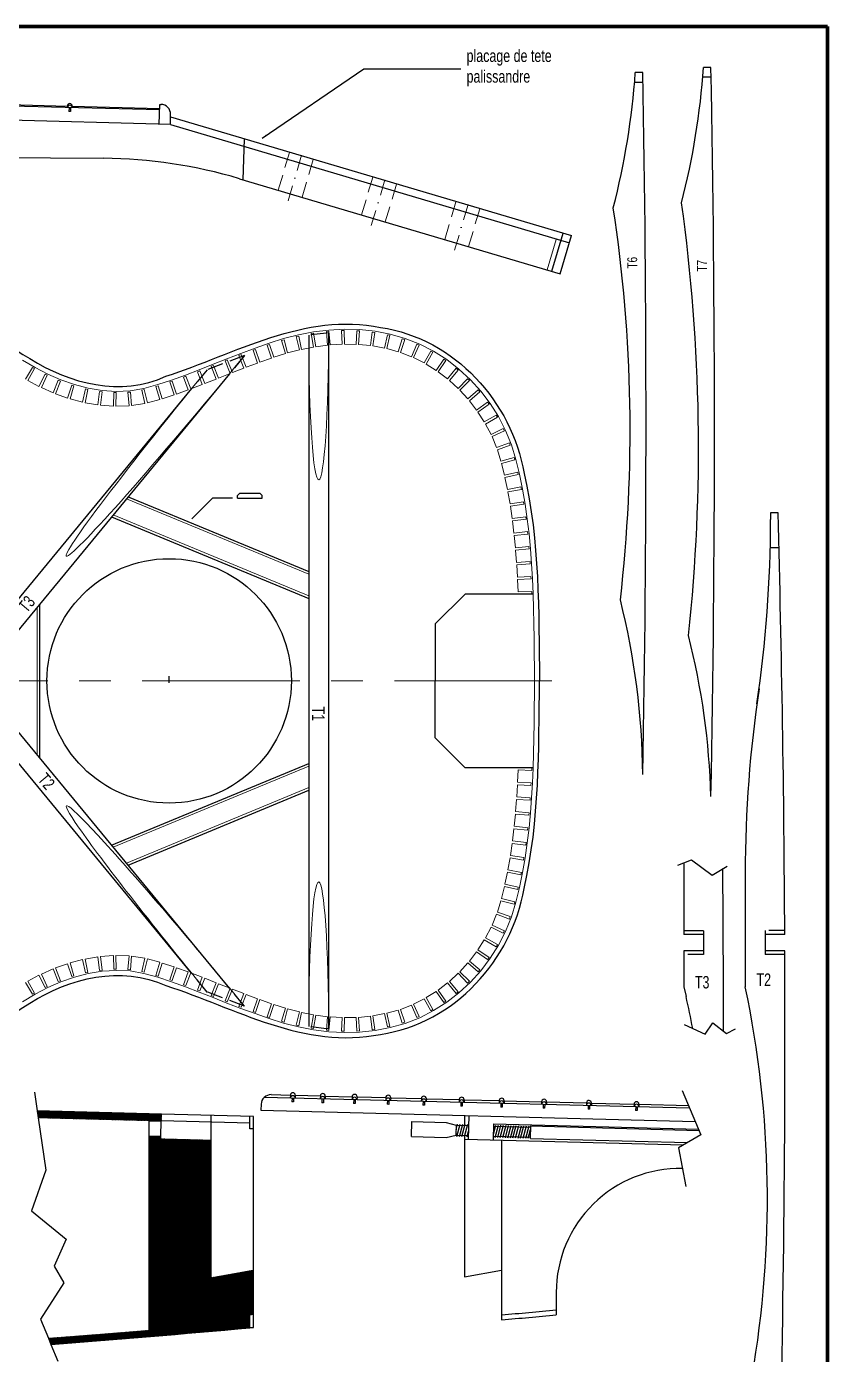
# Model space of a CAD drawing. Header units: millimetres. Extents: x 0 to 1148, y -805 to 0.
# Drawn here: x 825 to 1148, y -535 to 0 of the extents above; entities that cross this region are included whole.
import ezdxf

# ---------------------------------------------------------------- set-up
doc = ezdxf.new("R2010")
doc.units = ezdxf.units.MM
for name, pattern in [('CENTERX2', [101.6, 63.5, -12.7, 12.7, -12.7]), ('DASHDOT2', [12.7, 6.35, -3.175, 0, -3.175]), ('DASHED', [19.05, 12.7, -6.35]), ('DASHED2', [9.525, 6.35, -3.175])]:
    doc.linetypes.add(name, pattern=pattern)
doc.layers.get('0').update_dxf_attribs({"linetype": 'CONTINUOUS', "lineweight": 25})
doc.layers.add('Kerfed_Lining', color=7, linetype='CONTINUOUS', lineweight=18)
doc.layers.add('text-fr', color=7, linetype='CONTINUOUS', lineweight=35)
doc.styles.get("Standard").update_dxf_attribs({"font": 'txt', "width": 0.75})
doc.dimstyles.get("Standard").update_dxf_attribs({"dimtxt": 5, "dimasz": 2, "dimexe": 1, "dimexo": 2, "dimgap": 2, "dimtad": 1, "dimtxsty": 'Standard', "dimcen": 2.5, "dimadec": 0, "dimazin": 0, "dimtfac": 1, "dimtmove": 0, "dimatfit": 3, "dimfxl": 1, "dimarcsym": 0})
pattern_1 = [(45, (0, 0), (-0.088388348, 0.088388348), [])]

msp = doc.modelspace()

# ---------------------------------------------------------------- hatches: boundary and pattern name
h = msp.add_hatch()
h.set_pattern_fill('kerpele', color=9, scale=0.2, style=0)
h.set_pattern_definition(pattern_1)
h.paths.add_polyline_path([(879.4, -438.24), (829.29, -436.93), (829.69, -439.74), (879.32, -441.04)])
h = msp.add_hatch()
h.set_pattern_fill('kerpele', color=9, scale=0.2, style=0)
h.set_pattern_definition(pattern_1)
edge = h.paths.add_edge_path()
edge.add_line((899.48, -504.2), (916.48, -501.2))
edge.add_line((916.48, -501.2), (916.48, -518.89))
edge.add_arc((494.44, 4028.26), 4566.7, 275.28368, 275.30258, ccw=False)
edge.add_line((914.98, -519.03), (914.98, -521.84))
edge.add_arc((494.44, 4028.26), 4569.5, 274.77064, 275.28042, ccw=False)
edge.add_line((874.48, -525.41), (874.48, -447.12))
edge.add_line((874.48, -447.12), (879.16, -447.24))
edge.add_line((879.16, -447.24), (879.13, -448.25))
edge.add_line((879.13, -448.25), (899.48, -448.79))
edge.add_line((899.48, -448.79), (899.48, -504.2))
h = msp.add_hatch()
h.set_pattern_fill('kerpele', color=9, scale=0.2, style=0)
h.set_pattern_definition(pattern_1)
edge = h.paths.add_edge_path()
edge.add_arc((494.44, 4028.26), 4569.5, 274.25929, 274.77064)
edge.add_arc((494.44, 4028.26), 4569.5, 274.77064, 275.28042)
edge.add_line((914.98, -521.84), (914.98, -524.35))
edge.add_arc((494.44, 4028.26), 4572, 274.26973, 275.27753, ccw=False)
edge.add_line((834.84, -531.05), (833.82, -528.62))

# ---------------------------------------------------------------- linework, layer by layer
at = {"lineweight": 100}
for p in [(0, 0), (1147.78, -805.46)]:
    msp.add_line(p, (1147.78, 0), dxfattribs=at)
for p, q in [((1073.35, -18.55), (1070.35, -18.55)), ((1100.83, -20.45), (1097.53, -20.45)), ((1100.83, -16.5), (1097.83, -16.5)), ((1073.35, -22.5), (1070.05, -22.5)), ((912.35, -61.74), (912.79, -45.18)), ((891.5, -381.46), (647.22, -85.13)), ((906.83, -387.48), (656.15, -83.39)), ((1036.72, -98.6), (1041.26, -83.26)), ((946.73, -123.44), (945.9, -123.54)), ((946.73, -123.44), (946.73, -403.93)), ((938.73, -129.54), (938.73, -397.84)), ((906.83, -139.89), (804.78, -263.69)), ((891.5, -145.92), (799.59, -257.4)), ((865.96, -189.47), (938.73, -219.62)), ((910, -189), (911, -188)), ((910, -190), (910, -189)), ((910, -190), (920, -190)), ((911, -188), (919, -188)), ((919, -188), (920, -189)), ((920, -190), (920, -189)), ((859.31, -197.54), (938.73, -230.44)), ((1127.86, -195.96), (1124.86, -195.96)), ((1124.86, -195.96), (1124.86, -198.61)), ((1127.86, -210), (1124.86, -210)), ((989.74, -240.69), (1001.74, -228.69)), ((1029.12, -228.69), (1001.74, -228.69)), ((830.23, -232.82), (830.23, -294.56)), ((989.74, -240.69), (989.74, -263.69)), ((882.47, -264.42), (882.5, -261.72)), ((989.74, -286.69), (989.74, -263.69)), ((1119.31, -272.9), (1120.21, -266.9)), ((989.74, -286.69), (1001.74, -298.69)), ((859.31, -329.84), (938.73, -296.94)), ((1029.12, -298.69), (1001.74, -298.69)), ((865.96, -337.91), (938.73, -307.76)), ((1087.55, -337.98), (1093.04, -335.84)), ((1093.04, -335.84), (1101.29, -341.95)), ((1089.86, -341.21), (1089.86, -365.84)), ((1101.29, -341.95), (1107.39, -338.29)), ((1114.66, -341.19), (1114.66, -365.83)), ((1097.86, -364.36), (1089.86, -364.36)), ((1097.86, -365.84), (1089.86, -365.84)), ((1097.86, -364.36), (1097.86, -372.51)), ((1114.66, -365.83), (1114.66, -372.49)), ((1122.66, -364.34), (1122.66, -372.49)), ((1130.58, -365.83), (1122.66, -365.83)), ((1097.86, -372.51), (1089.86, -372.51)), ((1089.86, -372.51), (1089.86, -386.99)), ((1114.66, -372.49), (1114.66, -386.98)), ((1130.61, -372.49), (1122.66, -372.49)), ((1089.86, -386.99), (1090.79, -390.92)), ((946.73, -403.93), (945.9, -403.84)), ((1089.99, -402.11), (1098.54, -406.08)), ((1098.54, -406.08), (1101.59, -401.5)), ((1101.59, -401.5), (1107.09, -405.77)), ((1107.09, -405.77), (1110.75, -403.94)), ((828.18, -429.36), (829.29, -436.93)), ((829.29, -436.93), (829.69, -439.74)), ((879.32, -441.04), (879.4, -438.24)), ((899.48, -448.79), (899.48, -438.77)), ((879.32, -441.04), (829.69, -439.74)), ((829.69, -439.74), (832.76, -460.81)), ((874.48, -447.12), (874.48, -440.92)), ((879.16, -447.24), (879.32, -441.04)), ((914.98, -441.98), (879.32, -441.04)), ((914.98, -444.22), (914.98, -439.22)), ((916.48, -501.2), (916.48, -439.22)), ((874.48, -525.41), (874.48, -447.12)), ((879.13, -448.25), (879.16, -447.24)), ((879.13, -448.25), (899.48, -448.79)), ((899.48, -504.2), (899.48, -448.79)), ((916.48, -444.22), (914.98, -444.22)), ((1001.48, -446.84), (1001.48, -503.85)), ((1016.48, -448.73), (1016.48, -521.2)), ((1087.76, -451.8), (1090.74, -467.46)), ((832.76, -460.81), (826.96, -477.3)), ((826.96, -477.3), (841.01, -488.6)), ((841.01, -488.6), (836.12, -499.6)), ((836.12, -499.6), (840.09, -506.32)), ((899.48, -504.2), (916.48, -501.2)), ((916.48, -518.89), (916.48, -501.2)), ((1001.48, -503.85), (1016.48, -501.2)), ((840.09, -506.32), (830.63, -520.97)), ((1038.48, -510.14), (1038.48, -519.11)), ((914.98, -521.84), (914.98, -519.03)), ((916.48, -524.22), (916.48, -518.89)), ((830.63, -520.97), (833.82, -528.62)), ((914.98, -524.35), (914.98, -521.84)), ((833.82, -528.62), (834.84, -531.05)), ((834.84, -531.05), (837.65, -537.77))]:
    msp.add_line(p, q)
at = {"lineweight": 25}
for p, q in [((878.64, -33.62), (425.25, -22.37)), ((882.98, -39.48), (424, -27.46)), ((809.29, -31.2), (841.45, -32.04)), ((841.45, -32.04), (841.44, -32.7)), ((843.45, -32.09), (843.44, -32.75)), ((843.45, -32.09), (878.65, -33.01)), ((878.49, -39.36), (878.7, -31.36)), ((878.7, -31.36), (879.2, -31.38)), ((842.14, -32.71), (842.1, -34.21)), ((842.7, -34.23), (842.1, -34.21)), ((842.74, -32.73), (842.7, -34.23)), ((882.98, -39.48), (883.09, -35.48)), ((883.07, -36.37), (1044.62, -84.25)), ((883.07, -36.37), (883.07, -36.37)), ((882.98, -39.48), (1043.77, -87.13)), ((593.6, -50.93), (856, -53.07)), ((910.87, -61.3), (1040.07, -99.59)), ((1040.07, -99.59), (1044.62, -84.25)), ((1092.23, -435.84), (920.73, -431.58)), ((923.64, -430.43), (931.33, -430.63)), ((931.33, -430.63), (931.3, -431.85)), ((932, -431.86), (931.96, -433.36)), ((932.56, -433.38), (931.96, -433.36)), ((932.6, -431.88), (932.56, -433.38)), ((933.33, -430.68), (933.3, -431.89)), ((933.33, -430.68), (943.41, -430.95)), ((943.41, -430.95), (943.38, -432.14)), ((944.08, -432.16), (944.04, -433.66)), ((944.68, -432.18), (944.64, -433.68)), ((945.41, -431), (945.38, -432.19)), ((945.41, -431), (956.21, -431.28)), ((956.21, -431.28), (956.18, -432.46)), ((956.88, -432.48), (956.84, -433.98)), ((957.48, -432.49), (957.44, -433.99)), ((958.21, -431.34), (958.18, -432.51)), ((958.21, -431.34), (969.77, -431.64)), ((969.77, -431.64), (969.74, -432.8)), ((970.44, -432.82), (970.4, -434.32)), ((971.04, -432.83), (971, -434.33)), ((971.77, -431.69), (971.74, -432.85)), ((971.77, -431.69), (984.13, -432.02)), ((984.13, -432.02), (984.1, -433.16)), ((984.8, -433.17), (984.77, -434.67)), ((985.4, -433.19), (985.37, -434.69)), ((986.13, -432.07), (986.1, -433.21)), ((986.13, -432.07), (999.35, -432.41)), ((999.35, -432.41), (999.32, -433.53)), ((1001.35, -432.47), (1001.32, -433.58)), ((1001.35, -432.47), (1015.48, -432.84)), ((1015.48, -432.84), (1015.45, -433.93)), ((1017.48, -432.89), (1017.45, -433.98)), ((1017.48, -432.89), (1032.56, -433.28)), ((1032.56, -433.28), (1032.53, -434.36)), ((1034.56, -433.34), (1034.53, -434.41)), ((1034.56, -433.34), (1050.66, -433.76)), ((1089.25, -428.69), (1096.7, -446.58)), ((879.4, -438.24), (829.29, -436.93)), ((916.48, -439.21), (879.4, -438.24)), ((919.54, -434.32), (919.48, -436.71)), ((919.48, -436.71), (1094.47, -441.23)), ((944.64, -433.68), (944.04, -433.66)), ((957.44, -433.99), (956.84, -433.98)), ((971, -434.33), (970.4, -434.32)), ((985.37, -434.69), (984.77, -434.67)), ((1000.02, -433.55), (999.98, -435.05)), ((1000.58, -435.07), (999.98, -435.05)), ((1000.62, -433.57), (1000.58, -435.07)), ((1016.15, -433.95), (1016.11, -435.45)), ((1016.71, -435.47), (1016.11, -435.45)), ((1016.75, -433.97), (1016.71, -435.47)), ((1033.23, -434.38), (1033.19, -435.87)), ((1033.79, -435.89), (1033.19, -435.87)), ((1033.83, -434.39), (1033.79, -435.89)), ((1050.66, -433.76), (1050.63, -434.81)), ((1051.33, -434.82), (1051.29, -436.32)), ((1051.89, -436.34), (1051.29, -436.32)), ((1051.93, -434.84), (1051.89, -436.34)), ((1052.66, -433.81), (1052.63, -434.86)), ((1052.66, -433.81), (1069.84, -434.26)), ((1069.84, -434.26), (1069.81, -435.28)), ((1070.51, -435.3), (1070.47, -436.8)), ((1071.07, -436.81), (1070.47, -436.8)), ((1071.11, -435.32), (1071.07, -436.81)), ((1071.83, -434.31), (1071.81, -435.33)), ((1071.83, -434.31), (1091.81, -434.83)), ((879.32, -441.24), (874.48, -441.12)), ((980.16, -447.28), (980.32, -441.28)), ((980.32, -441.28), (994.16, -441.64)), ((994.16, -441.64), (998.16, -442.75)), ((998.16, -444.45), (998.74, -442.27)), ((998.16, -442.75), (1003.16, -442.88)), ((998.16, -446.75), (998.26, -442.78)), ((998.45, -447.26), (999.77, -442.29)), ((999.48, -447.29), (1000.79, -442.32)), ((1000.5, -447.31), (1001.82, -442.35)), ((1001.48, -438.83), (1001.48, -442.84)), ((1001.53, -447.34), (1002.85, -442.37)), ((1003.16, -448.38), (1003.41, -438.89)), ((1013.16, -442.14), (1095.76, -444.32)), ((1013.16, -448.65), (1013.33, -442.15)), ((1013.16, -446.4), (1014.15, -442.67)), ((1013.16, -443.15), (1028.16, -443.54)), ((1013.86, -447.67), (1015.18, -442.7)), ((1014.89, -447.69), (1016.21, -442.73)), ((1015.92, -447.72), (1017.23, -442.75)), ((1016.94, -447.75), (1018.26, -442.78)), ((1017.97, -447.77), (1019.29, -442.81)), ((1019, -447.8), (1020.32, -442.83)), ((1020.03, -447.83), (1021.34, -442.86)), ((1021.05, -447.85), (1022.37, -442.89)), ((1022.08, -447.88), (1023.4, -442.91)), ((1023.11, -447.91), (1024.43, -442.94)), ((1024.13, -447.94), (1025.45, -442.97)), ((1025.16, -447.96), (1026.48, -443)), ((1026.19, -447.99), (1027.51, -443.02)), ((1028.16, -448.04), (1028.29, -443.04)), ((1028.16, -443.04), (1095.97, -444.82)), ((879.16, -447.24), (874.48, -447.12)), ((980.16, -447.28), (994.16, -447.65)), ((994.16, -447.65), (998.16, -446.75)), ((998.16, -446.75), (1003.16, -446.88)), ((1001.48, -448.34), (1089.71, -450.66)), ((1002.56, -447.37), (1003.16, -445.1)), ((1013.16, -447.15), (1028.16, -447.54)), ((1027.22, -448.02), (1028.16, -444.46)), ((1028.16, -448.04), (1091.35, -449.7)), ((1096.7, -446.58), (1087.76, -451.8))]:
    msp.add_line(p, q, dxfattribs=at)
at = {"linetype": 'DASHED2', "lineweight": 5}
for p, q in [((926.46, -65.92), (931, -50.58)), ((936.05, -68.76), (940.59, -53.42)), ((960.02, -75.87), (964.56, -60.52)), ((969.6, -78.71), (974.15, -63.37)), ((993.57, -85.81), (998.12, -70.47)), ((1003.16, -88.65), (1007.71, -73.31))]:
    msp.add_line(p, q, dxfattribs=at)
at = {"linetype": 'DASHDOT2', "lineweight": 5}
for p, q in [((930.4, -70.22), (936.65, -49.12)), ((963.96, -80.16), (970.21, -59.07)), ((997.51, -90.11), (1003.77, -69.01))]:
    msp.add_line(p, q, dxfattribs=at)
at = {"linetype": 'DASHED', "lineweight": 5}
msp.add_line((1034.87, -98.05), (1039.42, -82.71), dxfattribs=at)
at = {"linetype": 'DASHED2'}
for p, q in [((945.9, -123.54), (938.73, -124.38)), ((938.73, -124.38), (938.73, -129.54)), ((912.86, -132.58), (897.75, -138.32)), ((912.86, -132.58), (906.83, -139.89)), ((897.75, -138.32), (891.5, -145.92)), ((1130.57, -364.34), (1122.66, -364.34)), ((1097.86, -373.99), (1089.86, -373.99)), ((1097.86, -372.51), (1097.86, -373.99)), ((1122.66, -372.49), (1122.66, -373.98)), ((897.75, -389.06), (891.5, -381.46)), ((912.86, -394.8), (897.75, -389.06)), ((912.86, -394.8), (906.83, -387.48)), ((938.73, -397.84), (938.73, -403.02)), ((945.9, -403.84), (938.73, -403.02))]:
    msp.add_line(p, q, dxfattribs=at)
at = {"lineweight": 5}
for p, q in [((865.29, -190.28), (938.73, -220.7)), ((859.97, -196.73), (938.73, -229.36)), ((829.23, -234.03), (829.23, -293.35)), ((859.97, -330.64), (938.73, -298.02)), ((865.29, -337.1), (938.73, -306.68))]:
    msp.add_line(p, q, dxfattribs=at)
at = {"linetype": 'CENTERX2', "lineweight": 5}
msp.add_line((1036.74, -263.69), (536.78, -263.69), dxfattribs=at)
at = {"linetype": 'CONTINUOUS'}
msp.add_line((1130.61, -373.98), (1122.66, -373.98), dxfattribs=at)
msp.add_circle((882.48, -263.69), 49.25)
at = {"color": 7, "linetype": 'CONTINUOUS', "lineweight": 25}
for centre, radius, start, end in [((771.08, 2.26), 300, 345.4608, 356.0219), ((-6545.33, -159.95), 7620, 358.936734, 1.063266), ((798.54, 4.11), 300, 345.5013, 356.0612), ((-6517.75, -163.36), 7620, 358.895672, 1.104328), ((472.1, -162.76), 596.15, 353.42228, 8.6548), ((381.34, -169.67), 714.49, 353.91282, 7.93821), ((-6489.33, -402.66), 7620, 0.276934, 1.554383), ((773.37, -304.12), 300, 0.5276, 14.0956), ((800.96, -318.99), 300, 1.675, 14.1915), ((-6514.13, -402.67), 7620, 359.983849, 0.476064), ((-6489.33, -402.66), 7620, 358.445617, 0.226844), ((494.44, 4028.26), 4572, 274.26973, 275.27753), ((494.44, 4028.26), 4572, 275.27753, 275.29641)]:
    msp.add_arc(centre, radius, start, end, dxfattribs=at)
at = {"lineweight": 25}
for centre, radius, start, end in [((842.44, -32.72), 1, 358.5781, 178.5781), ((842.45, -32.06), 1, 358.5, 178.5), ((879.09, -35.37), 4, 358.4926, 88.4926), ((923.54, -434.43), 4, 88.5, 178.5), ((932.3, -431.87), 1, 358.5781, 178.5781), ((932.33, -430.66), 1, 358.5, 178.5), ((944.38, -432.17), 1, 358.5781, 178.5781), ((944.41, -430.97), 1, 358.5, 178.5), ((957.18, -432.49), 1, 358.5781, 178.5781), ((957.21, -431.31), 1, 358.5, 178.5), ((970.74, -432.82), 1, 358.5781, 178.5781), ((970.77, -431.67), 1, 358.5, 178.5), ((985.1, -433.18), 1, 358.5781, 178.5781), ((985.13, -432.04), 1, 358.5, 178.5), ((1000.32, -433.56), 1, 358.5781, 178.5781), ((1000.35, -432.44), 1, 358.5, 178.5), ((1016.45, -433.96), 1, 358.5781, 178.5781), ((1016.48, -432.86), 1, 358.5, 178.5), ((1033.53, -434.38), 1, 358.5781, 178.5781), ((1033.56, -433.31), 1, 358.5, 178.5), ((1051.66, -433.78), 1, 358.5, 178.5), ((1070.83, -434.29), 1, 358.5, 178.5), ((1051.63, -434.83), 1, 358.5781, 178.5781), ((1070.81, -435.31), 1, 358.5781, 178.5781)]:
    msp.add_arc(centre, radius, start, end, dxfattribs=at)
for centre, radius, start, end in [((854.04, -253.06), 200, 73.4926, 89.4395), ((624.86, -198.61), 500, 351.4552, 0), ((1614.66, -341.19), 500, 171.4552, 180), ((1589.86, -341.21), 500, 179.5261, 180), ((709.94, -472.44), 413.65, 350.0405, 11.9229), ((798.74, -459.55), 300, 10.7205, 13.2244), ((1088.48, -510.14), 50, 89.0034, 180), ((494.44, 4028.26), 4566.7, 275.28368, 275.30258), ((594.44, 4028.26), 4567, 275.30222, 275.57947), ((494.44, 4028.26), 4569.5, 274.77064, 275.28042), ((594.44, 4028.26), 4569, 275.29989, 275.57702), ((494.44, 4028.26), 4569.5, 274.25929, 274.77064)]:
    msp.add_arc(centre, radius, start, end)
at = {"lineweight": 5}
for centre, major_axis, ratio, start_param, end_param in [((942.73, -123.91), (0, -58.78), 0.068054, 4.720355, 1.578762), ((905.29, -135.46), (-64.22, -77.92), 0.039525, 4.781639, 1.640046), ((905.29, -391.92), (-64.22, 77.92), 0.039525, -7.923232, -4.781639), ((942.73, -403.47), (0, 58.78), 0.068054, -7.861947, -4.720355)]:
    msp.add_ellipse(centre, major_axis=major_axis, ratio=ratio, start_param=start_param, end_param=end_param, dxfattribs=at)
for points in [[(734.77, -81.73), (769.18, -92.28), (796.6, -115.97), (826.36, -133.79)], [(881.17, -140.93), (909.15, -131.86), (937.18, -114.95), (967.72, -121.26)], [(967.72, -121.26), (997.76, -125.76), (1020.42, -151.27), (1025.58, -180.05)], [(826.36, -133.79), (842.3, -143.96), (863.05, -149.23), (881.17, -140.93)], [(1025.58, -180.05), (1031.85, -207.49), (1031.35, -235.74), (1031.74, -263.69)], [(1025.58, -347.33), (1031.85, -319.89), (1031.35, -291.64), (1031.74, -263.69)], [(967.72, -406.12), (997.76, -401.62), (1020.42, -376.11), (1025.58, -347.33)], [(826.36, -393.59), (842.3, -383.42), (863.05, -378.15), (881.17, -386.45)], [(881.17, -386.45), (909.15, -395.52), (937.18, -412.43), (967.72, -406.12)], [(734.77, -445.64), (769.18, -435.1), (796.6, -411.41), (826.36, -393.59)]]:
    msp.add_open_spline(points, degree=3)
at = {"layer": 'Kerfed_Lining', "color": 7, "linetype": 'CONTINUOUS', "lineweight": 18}
for p, q in [((946.79, -122.31), (940.63, -123.08)), ((946.84, -122.81), (945.84, -122.91)), ((945.84, -122.91), (946.36, -128.38)), ((953.01, -121.98), (946.79, -122.31)), ((947.35, -128.29), (946.84, -122.81)), ((953.02, -122.48), (951.97, -122.5)), ((951.97, -122.5), (952.17, -128)), ((959.25, -122.12), (953.01, -121.98)), ((953.11, -127.98), (953.02, -122.48)), ((958.17, -122.56), (957.91, -128.06)), ((959.22, -122.62), (958.17, -122.56)), ((958.84, -128.11), (959.22, -122.62)), ((965.48, -122.78), (959.25, -122.12)), ((971.54, -123.95), (965.48, -122.78)), ((922.75, -127.59), (917.08, -129.61)), ((922.91, -128.06), (921.96, -128.38)), ((921.96, -128.38), (923.72, -133.59)), ((928.63, -125.75), (922.75, -127.59)), ((924.67, -133.27), (922.91, -128.06)), ((928.77, -126.23), (927.74, -126.52)), ((927.74, -126.52), (929.35, -131.78)), ((934.62, -124.23), (928.63, -125.75)), ((930.23, -131.53), (928.77, -126.23)), ((934.73, -124.72), (933.68, -124.96)), ((933.68, -124.96), (934.97, -130.31)), ((940.63, -123.08), (934.62, -124.23)), ((935.86, -130.1), (934.73, -124.72)), ((940.71, -123.57), (939.73, -123.74)), ((939.73, -123.74), (940.63, -129.16)), ((941.62, -129), (940.71, -123.57)), ((946.36, -128.38), (941.62, -129)), ((952.17, -128), (947.35, -128.29)), ((957.91, -128.06), (953.11, -127.98)), ((963.61, -128.58), (958.84, -128.11)), ((964.36, -123.13), (963.61, -128.58)), ((965.4, -123.27), (964.36, -123.13)), ((964.53, -128.7), (965.4, -123.27)), ((970.46, -124.22), (969.26, -129.59)), ((970.24, -129.8), (971.44, -124.43)), ((971.44, -124.43), (970.46, -124.22)), ((977.64, -125.66), (971.54, -123.95)), ((976.44, -125.79), (974.84, -131.05)), ((975.68, -131.33), (977.47, -126.13)), ((977.47, -126.13), (976.44, -125.79)), ((983.51, -127.97), (977.64, -125.66)), ((982.3, -127.99), (980.14, -133.04)), ((980.96, -133.4), (983.3, -128.42)), ((983.3, -128.42), (982.3, -127.99)), ((989.03, -130.8), (983.51, -127.97)), ((911.36, -131.7), (905.73, -133.87)), ((911.54, -132.17), (910.6, -132.53)), ((910.6, -132.53), (912.58, -137.66)), ((917.08, -129.61), (911.36, -131.7)), ((913.51, -137.3), (911.54, -132.17)), ((917.24, -130.08), (916.3, -130.41)), ((916.3, -130.41), (918.11, -135.61)), ((919.05, -135.28), (917.24, -130.08)), ((923.72, -133.59), (919.05, -135.28)), ((929.35, -131.78), (924.67, -133.27)), ((934.97, -130.31), (930.23, -131.53)), ((940.63, -129.16), (935.86, -130.1)), ((969.26, -129.59), (964.53, -128.7)), ((974.84, -131.05), (970.24, -129.8)), ((980.14, -133.04), (975.68, -131.33)), ((985.23, -135.55), (980.96, -133.4)), ((987.91, -130.75), (985.23, -135.55)), ((986.11, -136.04), (988.78, -131.24)), ((988.78, -131.24), (987.91, -130.75)), ((994.33, -134.19), (989.03, -130.8)), ((828.45, -137.42), (823.41, -134.38)), ((827.37, -137.38), (824.56, -142.11)), ((825.47, -142.63), (828.2, -137.86)), ((828.2, -137.86), (827.37, -137.38)), ((833.57, -140.1), (828.45, -137.42)), ((894.59, -138.3), (889.03, -140.43)), ((894.78, -138.76), (893.88, -139.12)), ((893.88, -139.12), (895.84, -144.25)), ((900.16, -136.09), (894.59, -138.3)), ((896.81, -143.88), (894.78, -138.76)), ((900.35, -136.55), (899.42, -136.92)), ((899.42, -136.92), (901.45, -142.03)), ((905.73, -133.87), (900.16, -136.09)), ((902.38, -141.66), (900.35, -136.55)), ((905.92, -134.34), (904.99, -134.71)), ((904.99, -134.71), (907.02, -139.82)), ((907.95, -139.45), (905.92, -134.34)), ((912.58, -137.66), (907.95, -139.45)), ((918.11, -135.61), (913.51, -137.3)), ((990.08, -138.54), (986.11, -136.04)), ((993.22, -134.03), (990.08, -138.54)), ((990.9, -139.11), (994.04, -134.6)), ((994.71, -142.02), (990.9, -139.11)), ((994.04, -134.6), (993.22, -134.03)), ((999.29, -138.05), (994.33, -134.19)), ((998.15, -137.73), (994.71, -142.02)), ((995.4, -142.61), (998.97, -138.43)), ((998.97, -138.43), (998.15, -137.73)), ((1003.89, -142.32), (999.29, -138.05)), ((830.02, -145.05), (825.47, -142.63)), ((832.49, -140.14), (830.02, -145.05)), ((830.97, -145.51), (833.35, -140.55)), ((833.35, -140.55), (832.49, -140.14)), ((838.85, -142.41), (833.57, -140.1)), ((837.79, -142.52), (835.69, -147.61)), ((836.67, -148), (838.67, -142.87)), ((838.67, -142.87), (837.79, -142.52)), ((844.28, -144.3), (838.85, -142.41)), ((849.82, -145.73), (844.28, -144.3)), ((877.9, -144.25), (872.28, -145.83)), ((883.49, -142.44), (877.9, -144.25)), ((883.65, -142.91), (882.71, -143.23)), ((882.71, -143.23), (884.5, -148.43)), ((889.03, -140.43), (883.49, -142.44)), ((885.45, -148.11), (883.65, -142.91)), ((889.21, -140.9), (888.32, -141.24)), ((888.32, -141.24), (890.2, -146.41)), ((891.18, -146.04), (889.21, -140.9)), ((895.84, -144.25), (891.18, -146.04)), ((901.45, -142.03), (896.81, -143.88)), ((907.02, -139.82), (902.38, -141.66)), ((998.94, -145.85), (995.4, -142.61)), ((1002.77, -141.9), (998.94, -145.85)), ((999.58, -146.49), (1003.53, -142.67)), ((1003.53, -142.67), (1002.77, -141.9)), ((1008.04, -146.9), (1003.89, -142.32)), ((835.69, -147.61), (830.97, -145.51)), ((841.55, -149.73), (836.67, -148)), ((843.23, -144.49), (841.55, -149.73)), ((842.57, -150.05), (844.13, -144.78)), ((844.13, -144.78), (843.23, -144.49)), ((848.8, -146.01), (847.59, -151.38)), ((848.63, -151.61), (849.72, -146.22)), ((849.72, -146.22), (848.8, -146.01)), ((855.52, -146.66), (849.82, -145.73)), ((854.46, -147.03), (853.77, -152.49)), ((855.45, -147.16), (854.46, -147.03)), ((854.76, -152.62), (855.45, -147.16)), ((861.18, -147.03), (855.52, -146.66)), ((860.17, -147.5), (860.05, -153)), ((861.17, -147.53), (860.17, -147.5)), ((861.05, -153.02), (861.17, -147.53)), ((866.83, -146.79), (861.18, -147.03)), ((866.88, -147.29), (865.88, -147.38)), ((865.88, -147.38), (866.37, -152.86)), ((872.28, -145.83), (866.83, -146.79)), ((867.37, -152.77), (866.88, -147.29)), ((872.4, -146.31), (871.43, -146.55)), ((871.43, -146.55), (872.74, -151.89)), ((873.71, -151.65), (872.4, -146.31)), ((878.04, -144.73), (877.09, -145.02)), ((877.09, -145.02), (878.68, -150.28)), ((879.63, -150), (878.04, -144.73)), ((884.5, -148.43), (879.63, -150)), ((890.2, -146.41), (885.45, -148.11)), ((1002.83, -150.04), (999.58, -146.49)), ((1007.01, -146.46), (1002.83, -150.04)), ((1003.48, -150.8), (1007.66, -147.22)), ((1007.66, -147.22), (1007.01, -146.46)), ((1011.83, -151.89), (1008.04, -146.9)), ((847.59, -151.38), (842.57, -150.05)), ((853.77, -152.49), (848.63, -151.61)), ((860.05, -153), (854.76, -152.62)), ((866.37, -152.86), (861.05, -153.02)), ((872.74, -151.89), (867.37, -152.77)), ((878.68, -150.28), (873.71, -151.65)), ((1006.35, -154.54), (1003.48, -150.8)), ((1010.84, -151.36), (1006.35, -154.54)), ((1006.93, -155.35), (1011.42, -152.18)), ((1011.42, -152.18), (1010.84, -151.36)), ((1015.18, -157.19), (1011.83, -151.89)), ((1009.48, -159.32), (1006.93, -155.35)), ((1014.25, -156.58), (1009.48, -159.32)), ((1009.98, -160.18), (1014.75, -157.44)), ((1012.22, -164.43), (1009.98, -160.18)), ((1014.75, -157.44), (1014.25, -156.58)), ((1018.07, -162.76), (1015.18, -157.19)), ((1017.15, -161.99), (1012.22, -164.43)), ((1012.61, -165.25), (1017.61, -162.97)), ((1014.47, -169.68), (1012.61, -165.25)), ((1017.61, -162.97), (1017.15, -161.99)), ((1020.46, -168.57), (1018.07, -162.76)), ((1019.6, -167.72), (1014.47, -169.68)), ((1014.78, -170.52), (1019.98, -168.73)), ((1016.17, -175.08), (1014.78, -170.52)), ((1019.98, -168.73), (1019.6, -167.72)), ((1022.23, -174.53), (1020.46, -168.57)), ((1021.49, -173.69), (1016.17, -175.08)), ((1016.43, -176.05), (1021.75, -174.65)), ((1017.6, -180.81), (1016.43, -176.05)), ((1021.75, -174.65), (1021.49, -173.69)), ((1023.67, -180.44), (1022.23, -174.53)), ((1022.96, -179.58), (1017.6, -180.81)), ((1017.82, -181.78), (1023.19, -180.56)), ((1018.83, -186.58), (1017.82, -181.78)), ((1023.19, -180.56), (1022.96, -179.58)), ((1024.92, -186.44), (1023.67, -180.44)), ((1024.23, -185.52), (1018.83, -186.58)), ((1019.01, -187.52), (1024.43, -186.53)), ((1024.43, -186.53), (1024.23, -185.52)), ((1025.95, -192.45), (1024.92, -186.44)), ((1019.87, -192.4), (1019.01, -187.52)), ((1025.3, -191.49), (1019.87, -192.4)), ((1020.02, -193.33), (1025.46, -192.52)), ((1025.46, -192.52), (1025.3, -191.49)), ((1026.81, -198.45), (1025.95, -192.45)), ((1020.73, -198.2), (1020.02, -193.33)), ((1026.19, -197.52), (1020.73, -198.2)), ((1026.31, -198.51), (1026.19, -197.52)), ((1020.86, -199.19), (1026.31, -198.51)), ((1021.44, -204.09), (1020.86, -199.19)), ((1027.51, -204.47), (1026.81, -198.45)), ((1026.91, -203.53), (1021.44, -204.09)), ((1021.55, -205.08), (1027.02, -204.52)), ((1022.02, -210), (1021.55, -205.08)), ((1027.02, -204.52), (1026.91, -203.53)), ((1028.08, -210.49), (1027.51, -204.47)), ((1027.5, -209.54), (1022.02, -210)), ((1022.1, -210.99), (1027.58, -210.53)), ((1022.47, -215.92), (1022.1, -210.99)), ((1027.58, -210.53), (1027.5, -209.54)), ((1028.52, -216.52), (1028.08, -210.49)), ((1027.96, -215.56), (1022.47, -215.92)), ((1022.54, -216.92), (1028.03, -216.55)), ((1022.82, -221.86), (1022.54, -216.92)), ((1028.03, -216.55), (1027.96, -215.56)), ((1028.87, -222.55), (1028.52, -216.52)), ((1028.31, -221.58), (1022.82, -221.86)), ((1022.87, -222.86), (1028.37, -222.58)), ((1023.08, -227.82), (1022.87, -222.86)), ((1028.37, -222.58), (1028.31, -221.58)), ((1029.12, -228.58), (1028.87, -222.55)), ((1028.58, -227.6), (1023.08, -227.82)), ((1028.62, -228.6), (1028.58, -227.6)), ((1029.3, -234.63), (1029.12, -228.58)), ((1029.42, -240.62), (1029.3, -234.63)), ((1029.52, -246.64), (1029.42, -240.62)), ((1029.59, -252.63), (1029.52, -246.64)), ((1029.66, -258.64), (1029.59, -252.63)), ((1029.66, -268.74), (1029.59, -274.75)), ((1029.59, -274.75), (1029.52, -280.74)), ((1029.52, -280.74), (1029.42, -286.76)), ((1029.42, -286.76), (1029.3, -292.75)), ((1029.3, -292.75), (1029.12, -298.8)), ((1023.08, -299.56), (1022.87, -304.52)), ((1028.58, -299.78), (1023.08, -299.56)), ((1028.62, -298.78), (1028.58, -299.78)), ((1029.12, -298.8), (1028.87, -304.83)), ((1022.87, -304.52), (1028.37, -304.8)), ((1028.37, -304.8), (1028.31, -305.8)), ((1028.87, -304.83), (1028.52, -310.86)), ((1022.82, -305.51), (1022.54, -310.46)), ((1028.31, -305.8), (1022.82, -305.51)), ((1022.47, -311.45), (1022.1, -316.38)), ((1027.96, -311.82), (1022.47, -311.45)), ((1022.54, -310.46), (1028.03, -310.82)), ((1028.03, -310.82), (1027.96, -311.82)), ((1028.52, -310.86), (1028.08, -316.89)), ((1022.02, -317.38), (1021.55, -322.29)), ((1027.5, -317.84), (1022.02, -317.38)), ((1022.1, -316.38), (1027.58, -316.84)), ((1027.58, -316.84), (1027.5, -317.84)), ((1028.08, -316.89), (1027.51, -322.91)), ((1021.44, -323.29), (1020.86, -328.18)), ((1026.91, -323.85), (1021.44, -323.29)), ((1021.55, -322.29), (1027.02, -322.86)), ((1027.51, -322.91), (1026.81, -328.93)), ((1027.02, -322.86), (1026.91, -323.85)), ((1020.73, -329.18), (1020.02, -334.05)), ((1026.19, -329.86), (1020.73, -329.18)), ((1020.86, -328.18), (1026.31, -328.87)), ((1026.81, -328.93), (1025.95, -334.93)), ((1026.31, -328.87), (1026.19, -329.86)), ((1019.87, -334.98), (1019.01, -339.86)), ((1025.3, -335.89), (1019.87, -334.98)), ((1020.02, -334.05), (1025.46, -334.86)), ((1025.95, -334.93), (1024.92, -340.94)), ((1025.46, -334.86), (1025.3, -335.89)), ((1018.83, -340.8), (1017.82, -345.6)), ((1024.23, -341.86), (1018.83, -340.8)), ((1019.01, -339.86), (1024.43, -340.85)), ((1024.92, -340.94), (1023.67, -346.93)), ((1024.43, -340.85), (1024.23, -341.86)), ((1017.6, -346.57), (1016.43, -351.33)), ((1022.96, -347.8), (1017.6, -346.57)), ((1017.82, -345.6), (1023.19, -346.82)), ((1023.67, -346.93), (1022.23, -352.85)), ((1023.19, -346.82), (1022.96, -347.8)), ((1016.17, -352.29), (1014.78, -356.85)), ((1021.49, -353.69), (1016.17, -352.29)), ((1016.43, -351.33), (1021.75, -352.72)), ((1022.23, -352.85), (1020.46, -358.81)), ((1021.75, -352.72), (1021.49, -353.69)), ((1014.47, -357.7), (1012.61, -362.13)), ((1019.6, -359.66), (1014.47, -357.7)), ((1014.78, -356.85), (1019.98, -358.65)), ((1012.22, -362.95), (1009.98, -367.2)), ((1017.15, -365.38), (1012.22, -362.95)), ((1012.61, -362.13), (1017.61, -364.41)), ((1020.46, -358.81), (1018.07, -364.62)), ((1019.98, -358.65), (1019.6, -359.66)), ((1009.48, -368.06), (1006.93, -372.03)), ((1014.25, -370.8), (1009.48, -368.06)), ((1009.98, -367.2), (1014.75, -369.94)), ((1018.07, -364.62), (1015.18, -370.19)), ((1017.61, -364.41), (1017.15, -365.38)), ((860.05, -374.38), (854.76, -374.76)), ((860.17, -379.88), (860.05, -374.38)), ((866.37, -374.52), (861.05, -374.35)), ((861.05, -374.35), (861.17, -379.85)), ((865.88, -380), (866.37, -374.52)), ((1006.35, -372.84), (1003.48, -376.58)), ((1010.84, -376.01), (1006.35, -372.84)), ((1006.93, -372.03), (1011.42, -375.2)), ((1015.18, -370.19), (1011.83, -375.49)), ((1014.75, -369.94), (1014.25, -370.8)), ((835.69, -379.77), (830.97, -381.87)), ((837.79, -384.86), (835.69, -379.77)), ((841.55, -377.65), (836.67, -379.38)), ((836.67, -379.38), (838.67, -384.5)), ((843.23, -382.88), (841.55, -377.65)), ((847.59, -376), (842.57, -377.33)), ((842.57, -377.33), (844.13, -382.6)), ((848.8, -381.36), (847.59, -376)), ((853.77, -374.89), (848.63, -375.77)), ((848.63, -375.77), (849.72, -381.16)), ((854.46, -380.34), (853.77, -374.89)), ((854.76, -374.76), (855.45, -380.22)), ((861.17, -379.85), (860.17, -379.88)), ((867.37, -374.61), (866.88, -380.09)), ((872.74, -375.49), (867.37, -374.61)), ((871.43, -380.83), (872.74, -375.49)), ((873.71, -375.72), (872.4, -381.07)), ((878.68, -377.09), (873.71, -375.72)), ((877.09, -382.36), (878.68, -377.09)), ((879.63, -377.38), (878.04, -382.65)), ((884.5, -378.95), (879.63, -377.38)), ((882.71, -384.14), (884.5, -378.95)), ((885.45, -379.27), (883.65, -384.47)), ((890.2, -380.97), (885.45, -379.27)), ((1002.83, -377.34), (999.58, -380.89)), ((1007.01, -380.92), (1002.83, -377.34)), ((1003.48, -376.58), (1007.66, -380.16)), ((1011.83, -375.49), (1008.04, -380.48)), ((1011.42, -375.2), (1010.84, -376.01)), ((827.37, -389.99), (824.56, -385.27)), ((830.02, -382.33), (825.47, -384.74)), ((825.47, -384.74), (828.2, -389.52)), ((832.49, -387.24), (830.02, -382.33)), ((830.97, -381.87), (833.35, -386.82)), ((838.85, -384.97), (833.57, -387.27)), ((838.67, -384.5), (837.79, -384.86)), ((844.28, -383.08), (838.85, -384.97)), ((844.13, -382.6), (843.23, -382.88)), ((849.82, -381.65), (844.28, -383.08)), ((849.72, -381.16), (848.8, -381.36)), ((855.52, -380.71), (849.82, -381.65)), ((855.45, -380.22), (854.46, -380.34)), ((861.18, -380.35), (855.52, -380.71)), ((866.83, -380.59), (861.18, -380.35)), ((866.88, -380.09), (865.88, -380)), ((872.28, -381.55), (866.83, -380.59)), ((872.4, -381.07), (871.43, -380.83)), ((877.9, -383.13), (872.28, -381.55)), ((878.04, -382.65), (877.09, -382.36)), ((883.49, -384.94), (877.9, -383.13)), ((883.65, -384.47), (882.71, -384.14)), ((889.03, -386.94), (883.49, -384.94)), ((888.32, -386.14), (890.2, -380.97)), ((891.18, -381.34), (889.21, -386.48)), ((895.84, -383.13), (891.18, -381.34)), ((893.88, -388.26), (895.84, -383.13)), ((896.81, -383.5), (894.78, -388.61)), ((901.45, -385.35), (896.81, -383.5)), ((998.94, -381.53), (995.4, -384.77)), ((995.4, -384.77), (998.97, -388.95)), ((1002.77, -385.47), (998.94, -381.53)), ((1003.89, -385.06), (999.29, -389.33)), ((999.58, -380.89), (1003.53, -384.71)), ((1003.53, -384.71), (1002.77, -385.47)), ((1008.04, -380.48), (1003.89, -385.06)), ((1007.66, -380.16), (1007.01, -380.92)), ((828.45, -389.95), (823.41, -393)), ((828.2, -389.52), (827.37, -389.99)), ((833.57, -387.27), (828.45, -389.95)), ((833.35, -386.82), (832.49, -387.24)), ((889.21, -386.48), (888.32, -386.14)), ((894.59, -389.08), (889.03, -386.94)), ((894.78, -388.61), (893.88, -388.26)), ((900.16, -391.29), (894.59, -389.08)), ((899.42, -390.46), (901.45, -385.35)), ((900.35, -390.83), (899.42, -390.46)), ((902.38, -385.72), (900.35, -390.83)), ((907.02, -387.56), (902.38, -385.72)), ((904.99, -392.67), (907.02, -387.56)), ((907.95, -387.93), (905.92, -393.04)), ((912.58, -389.72), (907.95, -387.93)), ((910.6, -394.85), (912.58, -389.72)), ((913.51, -390.08), (911.54, -395.21)), ((918.11, -391.77), (913.51, -390.08)), ((990.08, -388.84), (986.11, -391.34)), ((993.22, -393.35), (990.08, -388.84)), ((994.71, -385.36), (990.9, -388.27)), ((990.9, -388.27), (994.04, -392.78)), ((999.29, -389.33), (994.33, -393.19)), ((998.15, -389.65), (994.71, -385.36)), ((998.97, -388.95), (998.15, -389.65)), ((905.73, -393.51), (900.16, -391.29)), ((905.92, -393.04), (904.99, -392.67)), ((911.36, -395.68), (905.73, -393.51)), ((911.54, -395.21), (910.6, -394.85)), ((917.08, -397.77), (911.36, -395.68)), ((916.3, -396.96), (918.11, -391.77)), ((919.05, -392.1), (917.24, -397.29)), ((923.72, -393.78), (919.05, -392.1)), ((921.96, -399), (923.72, -393.78)), ((924.67, -394.1), (922.91, -399.32)), ((929.35, -395.6), (924.67, -394.1)), ((927.74, -400.85), (929.35, -395.6)), ((930.23, -395.84), (928.77, -401.15)), ((934.97, -397.07), (930.23, -395.84)), ((980.14, -394.33), (975.68, -396.05)), ((982.3, -399.39), (980.14, -394.33)), ((985.23, -391.82), (980.96, -393.98)), ((980.96, -393.98), (983.3, -398.95)), ((987.91, -396.63), (985.23, -391.82)), ((986.11, -391.34), (988.78, -396.14)), ((994.33, -393.19), (989.03, -396.58)), ((994.04, -392.78), (993.22, -393.35)), ((917.24, -397.29), (916.3, -396.96)), ((922.75, -399.79), (917.08, -397.77)), ((922.91, -399.32), (921.96, -399)), ((928.63, -401.63), (922.75, -399.79)), ((928.77, -401.15), (927.74, -400.85)), ((933.68, -402.42), (934.97, -397.07)), ((935.86, -397.27), (934.73, -402.66)), ((940.63, -398.22), (935.86, -397.27)), ((939.73, -403.64), (940.63, -398.22)), ((941.62, -398.38), (940.71, -403.81)), ((946.36, -399), (941.62, -398.38)), ((945.84, -404.47), (946.36, -399)), ((947.35, -399.09), (946.84, -404.57)), ((952.17, -399.38), (947.35, -399.09)), ((951.97, -404.88), (952.17, -399.38)), ((953.11, -399.4), (953.02, -404.9)), ((957.91, -399.32), (953.11, -399.4)), ((958.17, -404.82), (957.91, -399.32)), ((963.61, -398.8), (958.84, -399.27)), ((958.84, -399.27), (959.22, -404.76)), ((964.36, -404.25), (963.61, -398.8)), ((969.26, -397.79), (964.53, -398.68)), ((964.53, -398.68), (965.4, -404.11)), ((970.46, -403.16), (969.26, -397.79)), ((974.84, -396.33), (970.24, -397.58)), ((970.24, -397.58), (971.44, -402.94)), ((976.44, -401.59), (974.84, -396.33)), ((975.68, -396.05), (977.47, -401.25)), ((977.47, -401.25), (976.44, -401.59)), ((983.51, -399.41), (977.64, -401.72)), ((983.3, -398.95), (982.3, -399.39)), ((989.03, -396.58), (983.51, -399.41)), ((988.78, -396.14), (987.91, -396.63)), ((934.62, -403.15), (928.63, -401.63)), ((934.73, -402.66), (933.68, -402.42)), ((940.63, -404.3), (934.62, -403.15)), ((940.71, -403.81), (939.73, -403.64)), ((946.79, -405.06), (940.63, -404.3)), ((946.84, -404.57), (945.84, -404.47)), ((953.01, -405.4), (946.79, -405.06)), ((953.02, -404.9), (951.97, -404.88)), ((959.25, -405.26), (953.01, -405.4)), ((959.22, -404.76), (958.17, -404.82)), ((965.48, -404.6), (959.25, -405.26)), ((965.4, -404.11), (964.36, -404.25)), ((971.54, -403.43), (965.48, -404.6)), ((971.44, -402.94), (970.46, -403.16)), ((977.64, -401.72), (971.54, -403.43))]:
    msp.add_line(p, q, dxfattribs=at)
at = {"layer": 'Kerfed_Lining'}
for p in [(1029.66, -258.64), (1029.66, -268.74)]:
    msp.add_line(p, (1029.66, -263.69), dxfattribs=at)

# ---------------------------------------------------------------- texts
at = {"width": 100, "attachment_point": 1}
for s, insert, char_height, rotation in [('T6', (1067.11, -97.51), 4, 90), ('T7', (1095.2, -98.74), 4, 90), ('T3', (821.22, -233.34), 5, 50), ('T1', (945.11, -274.02), 5, 270), ('T2', (833.06, -300.3), 5, 310)]:
    msp.add_mtext(s, dxfattribs=dict(at, insert=insert, char_height=char_height, rotation=rotation))
at = {"char_height": 5, "width": 100, "attachment_point": 1}
for s, insert in [('T3', (1094.37, -382.62)), ('T2', (1119.21, -381.58))]:
    msp.add_mtext(s, dxfattribs=dict(at, insert=insert))
at = {"layer": 'text-fr', "lineweight": 35, "insert": (1002.35, -9.27), "char_height": 5, "width": 100, "attachment_point": 1}
msp.add_mtext('placage\\~de\\~tete\\Ppalissandre', dxfattribs=at)

# ---------------------------------------------------------------- leaders
at = {"lineweight": 5}
msp.add_leader([(908, -190), (900, -190), (891.67, -198.34)], dimstyle='Standard', dxfattribs=at)
at = {"layer": 'text-fr', "lineweight": 35}
msp.add_leader([(920, -45), (961, -17), (1000, -17)], dimstyle='Standard', dxfattribs=at)

doc.saveas('drawing.dxf')
